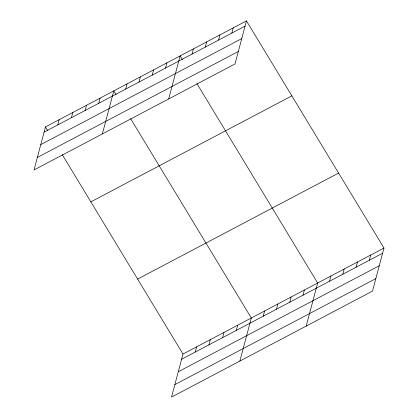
<?xml version="1.0" encoding="UTF-8"?>
<svg xmlns="http://www.w3.org/2000/svg" width="418" height="418" viewBox="0 0 418 418"><rect width="100%" height="100%" fill="white"/><g stroke="black" fill="none" stroke-linecap="round" stroke-linejoin="round"><path stroke-width="0.63" d="M45.478 126.915L34.02 169.969L235.01 63.954L246.463 20.9L45.478 126.915L47.777 130.719M57.757 124.914L59.147 119.705M71.426 117.704L72.81 112.494M85.094 110.493L86.479 105.289M98.763 103.283L100.148 98.078M102.358 133.922L113.811 90.868L116.115 94.672M125.693 89.081L127.077 83.872M138.959 82.08L140.344 76.875M152.225 75.083L153.61 69.879M165.491 68.087L166.876 62.883M168.684 98.935L180.137 55.887L182.441 59.685M192.019 54.094L193.403 48.89M205.285 47.098L206.67 41.889M218.551 40.102L219.936 34.893M231.818 33.106L233.202 27.896M62.245 154.613L182.99 354.046L171.537 397.1L372.522 291.085L383.98 248.031L246.463 20.9M195.274 352.045L196.659 346.841M208.937 344.834L210.322 339.63M222.606 337.624L223.991 332.42M236.274 330.419L237.659 325.209M239.869 361.053L251.328 318.004L130.583 118.571M263.204 316.212L264.589 311.008M276.47 309.215L277.855 304.006M289.737 302.219L291.121 297.01M303.003 295.223L304.388 290.014M306.195 326.071L317.654 283.017L196.909 83.584M329.53 281.225L330.915 276.021M342.797 274.229L344.181 269.025M356.063 267.233L357.447 262.029M369.329 260.236L370.714 255.027M44.094 132.119L245.079 26.104M40.771 144.612L241.756 38.597M37.343 157.476L238.333 51.461M90.858 201.868L291.842 95.853M137.611 279.093L338.601 173.078M182.99 354.046L383.98 248.031M181.605 359.255L382.595 253.24M178.282 371.743L379.267 265.728M174.86 384.612L375.845 278.597"/></g></svg>
